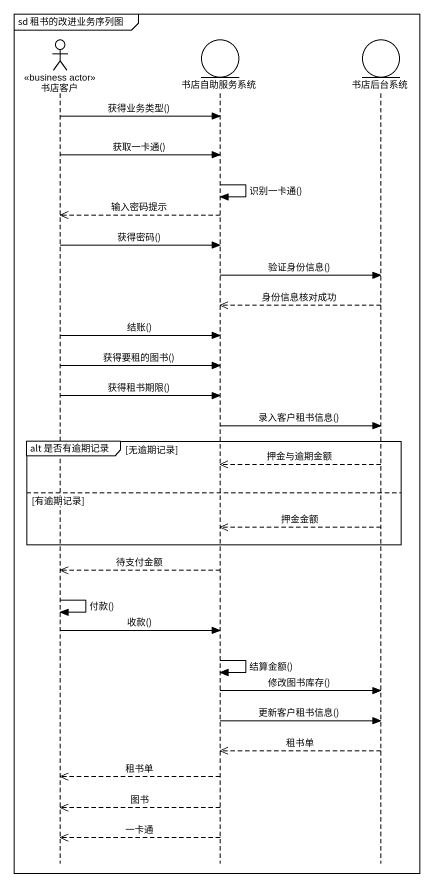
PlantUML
@startuml
mainframe sd 租书的改进业务序列图
hide footbox
actor 书店客户 <<business actor>>
entity 书店自助服务系统
entity 书店后台系统

书店客户 -> 书店自助服务系统 : 获得业务类型()
书店客户 -> 书店自助服务系统 : 获取一卡通()
书店自助服务系统 -> 书店自助服务系统 : 识别一卡通()
书店自助服务系统 -->> 书店客户 : 输入密码提示
书店客户 -> 书店自助服务系统 : 获得密码()
书店自助服务系统 -> 书店后台系统 : 验证身份信息()
书店后台系统 -->> 书店自助服务系统 : 身份信息核对成功
书店客户 -> 书店自助服务系统 : 结账()
书店客户 -> 书店自助服务系统 : 获得要租的图书()
书店客户 -> 书店自助服务系统 : 获得租书期限()
书店自助服务系统 -> 书店后台系统 : 录入客户租书信息()
group alt 是否有逾期记录 [无逾期记录]
  书店后台系统 -->> 书店自助服务系统 : 押金与逾期金额
else 有逾期记录
  书店后台系统 -->> 书店自助服务系统 : 押金金额
end
书店自助服务系统 -->> 书店客户 : 待支付金额
书店客户 -> 书店客户 : 付款()
书店客户 -> 书店自助服务系统 : 收款()
书店自助服务系统 -> 书店自助服务系统 : 结算金额()
书店自助服务系统 -> 书店后台系统 : 修改图书库存()
书店自助服务系统 -> 书店后台系统 : 更新客户租书信息()
书店后台系统 -->> 书店自助服务系统 : 租书单
书店自助服务系统 -->> 书店客户 : 租书单
书店自助服务系统 -->> 书店客户 : 图书
书店自助服务系统 -->> 书店客户 : 一卡通
@enduml
